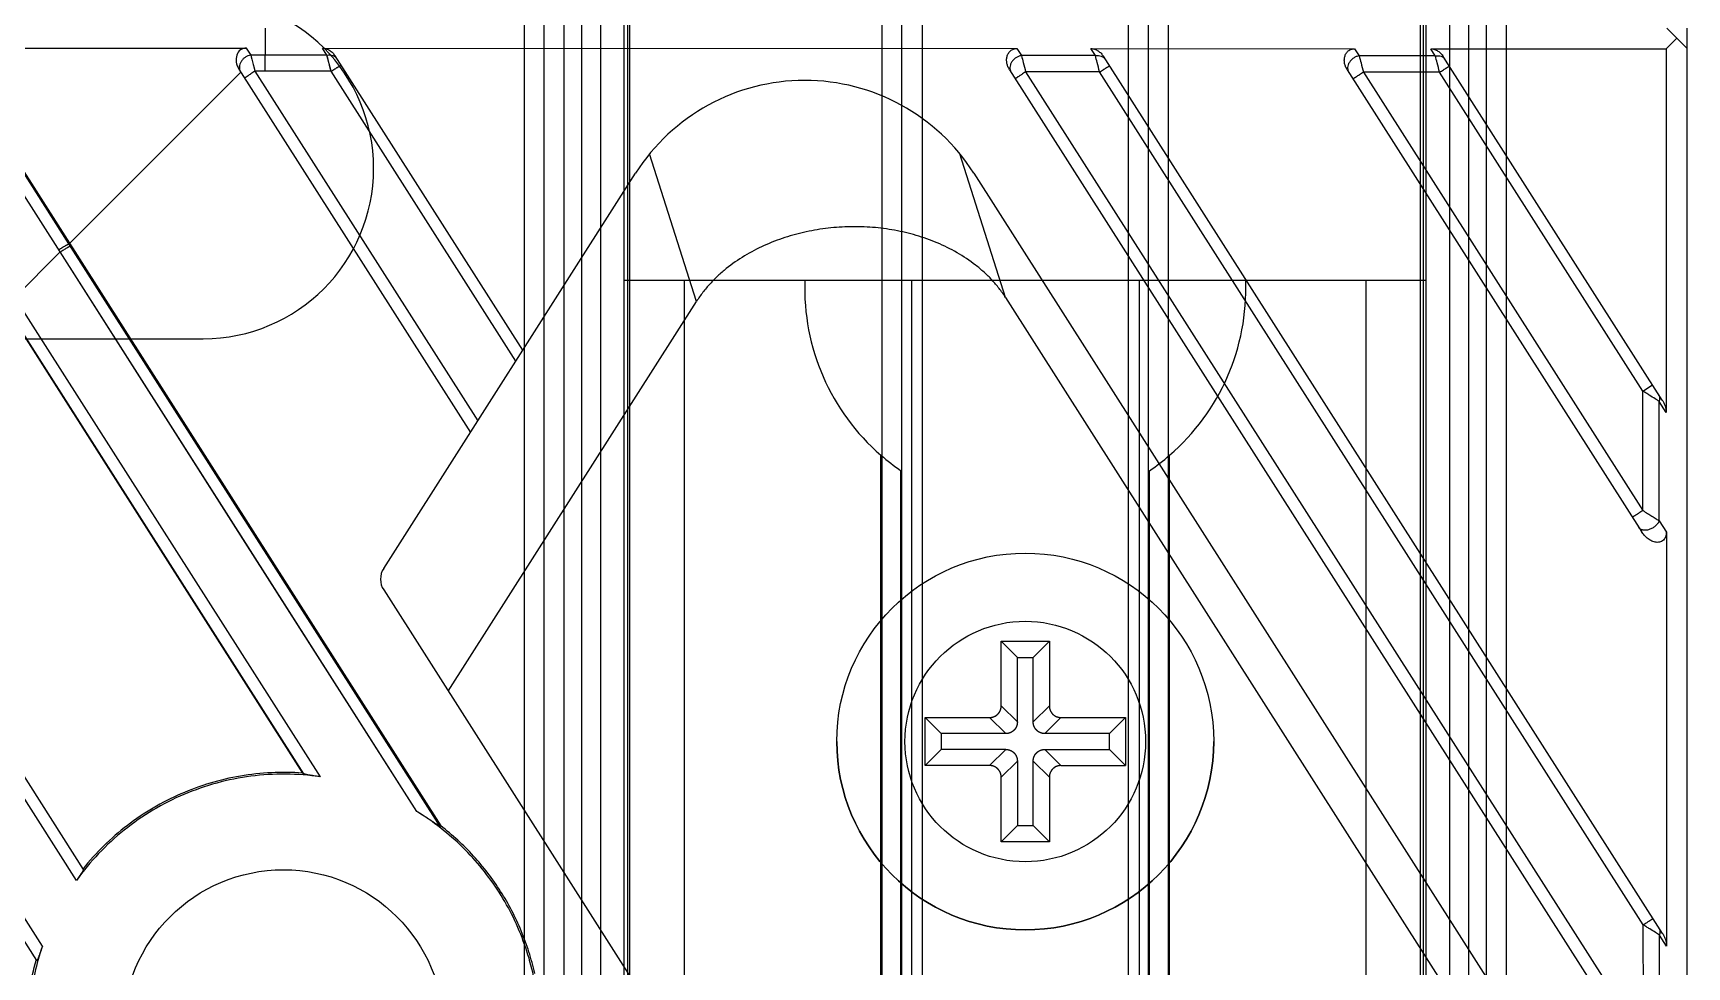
# Model space of a CAD drawing. Header units: millimetres. Extents: x 3299 to 14264, y 1863 to 5555.
# Drawn here: x 12532.63 to 12573.87, y 4102.88 to 4126.18 of the extents above; entities that cross this region are included whole.
import ezdxf

# ---------------------------------------------------------------- set-up
doc = ezdxf.new("R2010")
doc.units = ezdxf.units.MM
doc.layers.add('02___PRT_ALL_AXES', color=7, linetype='Continuous')
doc.layers.add('1轮廓线', color=7, linetype='Continuous', lineweight=25)

# ---------------------------------------------------------------- blocks, each defined once
blk = doc.blocks.new('ryfhgjmb')
at = {"color": 30, "linetype": 'Continuous', "true_color": 0xf26722}
for p, q in [((6005.128, 3342.431), (7001.628, 3342.431)), ((7001.628, 3322.431), (7001.628, 3342.431)), ((6005.128, 3340.931), (7001.628, 3340.931)), ((7001.628, 3335.271), (6978.138, 3335.271)), ((7001.628, 3329.592), (6978.138, 3329.592)), ((6005.128, 3323.931), (7001.628, 3323.931)), ((6005.128, 3322.431), (7001.628, 3322.431))]:
    blk.add_line(p, q, dxfattribs=at)
for start, end in [(87.9161, 139.1148), (220.8852, 272.0839)]:
    blk.add_arc((7001.428, 3332.431), 5.5, start, end, dxfattribs=at)
at = {"layer": '02___PRT_ALL_AXES', "color": 30, "linetype": 'Continuous', "true_color": 0xf26722}
for p, q in [((6977.586, 3336.031), (6997.27, 3336.031)), ((6977.971, 3335.531), (6996.885, 3335.531)), ((6977.971, 3329.331), (6996.885, 3329.331)), ((6977.586, 3328.831), (6997.27, 3328.831))]:
    blk.add_line(p, q, dxfattribs=at)
for start, end in [(139.1148, 145.6923), (214.3077, 220.8852)]:
    blk.add_arc((7001.428, 3332.431), 5.5, start, end, dxfattribs=at)
blk = doc.blocks.new('ETDHFN')
at = {"layer": '1轮廓线', "linetype": 'Continuous', "lineweight": 25}
for p, q in [((8841.41, 4025.552), (8841.812, 4025.15)), ((8841.41, 4023.942), (8841.41, 4025.552)), ((8841.41, 4025.552), (8842.61, 4025.552)), ((8842.61, 4025.552), (8842.208, 4025.15)), ((8842.61, 4025.552), (8842.61, 4023.942)), ((8841.812, 4025.15), (8842.208, 4025.15)), ((8841.812, 4023.54), (8841.812, 4025.15)), ((8842.208, 4023.54), (8842.208, 4025.15)), ((8839.51, 4023.652), (8839.912, 4023.25)), ((8839.51, 4022.452), (8839.51, 4023.652)), ((8839.51, 4023.652), (8841.12, 4023.652)), ((8842.9, 4023.652), (8844.51, 4023.652)), ((8844.51, 4023.652), (8844.108, 4023.25)), ((8844.51, 4023.652), (8844.51, 4022.452)), ((8839.51, 4022.452), (8839.912, 4022.854)), ((8839.912, 4023.25), (8839.912, 4022.854)), ((8841.522, 4023.25), (8839.912, 4023.25)), ((8841.522, 4022.854), (8839.912, 4022.854)), ((8844.108, 4023.25), (8842.498, 4023.25)), ((8842.498, 4022.854), (8844.108, 4022.854)), ((8844.108, 4022.854), (8844.108, 4023.25)), ((8844.51, 4022.452), (8844.108, 4022.854)), ((8841.12, 4022.452), (8839.51, 4022.452)), ((8841.812, 4022.564), (8841.812, 4020.954)), ((8842.208, 4020.954), (8842.208, 4022.564)), ((8842.9, 4022.452), (8844.51, 4022.452)), ((8841.41, 4020.552), (8841.41, 4022.162)), ((8842.61, 4022.162), (8842.61, 4020.552)), ((8841.41, 4020.552), (8841.812, 4020.954)), ((8841.812, 4020.954), (8842.208, 4020.954)), ((8842.61, 4020.552), (8842.208, 4020.954)), ((8842.61, 4020.552), (8841.41, 4020.552))]:
    blk.add_line(p, q, dxfattribs=at)
at = {"layer": '1轮廓线', "linetype": 'Continuous', "lineweight": 13}
for p, q in [((8841.41, 4023.942), (8841.812, 4023.54)), ((8842.61, 4023.942), (8842.208, 4023.54)), ((8841.12, 4023.652), (8841.522, 4023.25)), ((8842.9, 4023.652), (8842.498, 4023.25)), ((8841.12, 4022.452), (8841.522, 4022.854)), ((8842.9, 4022.452), (8842.498, 4022.854)), ((8841.41, 4022.162), (8841.812, 4022.564)), ((8842.61, 4022.162), (8842.208, 4022.564))]:
    blk.add_line(p, q, dxfattribs=at)
at = {"layer": '1轮廓线', "linetype": 'Continuous', "lineweight": 25}
for radius in [4.7, 3]:
    blk.add_circle((8842.01, 4023.052), radius, dxfattribs=at)
blk.add_arc((8842.01, 4023.052), 4.7, 180, 0, dxfattribs=at)
for points in [[(8841.12, 4023.652), (8841.184, 4023.652), (8841.24, 4023.677), (8841.288, 4023.698), (8841.326, 4023.736), (8841.362, 4023.772), (8841.385, 4023.822), (8841.41, 4023.877), (8841.41, 4023.942)], [(8842.61, 4023.942), (8842.61, 4023.878), (8842.635, 4023.822), (8842.656, 4023.773), (8842.694, 4023.736), (8842.73, 4023.699), (8842.78, 4023.677), (8842.835, 4023.652), (8842.9, 4023.652)], [(8841.812, 4023.54), (8841.812, 4023.476), (8841.787, 4023.42), (8841.766, 4023.372), (8841.728, 4023.334), (8841.692, 4023.298), (8841.642, 4023.275), (8841.587, 4023.25), (8841.522, 4023.25)], [(8842.498, 4023.25), (8842.434, 4023.25), (8842.378, 4023.275), (8842.33, 4023.296), (8842.292, 4023.334), (8842.256, 4023.37), (8842.233, 4023.42), (8842.208, 4023.475), (8842.208, 4023.54)], [(8841.522, 4022.854), (8841.586, 4022.854), (8841.642, 4022.829), (8841.69, 4022.808), (8841.728, 4022.77), (8841.764, 4022.734), (8841.787, 4022.684), (8841.812, 4022.629), (8841.812, 4022.564)], [(8842.208, 4022.564), (8842.208, 4022.628), (8842.233, 4022.684), (8842.254, 4022.732), (8842.292, 4022.77), (8842.328, 4022.806), (8842.378, 4022.829), (8842.433, 4022.854), (8842.498, 4022.854)], [(8841.41, 4022.162), (8841.41, 4022.226), (8841.385, 4022.282), (8841.364, 4022.33), (8841.326, 4022.368), (8841.29, 4022.404), (8841.24, 4022.427), (8841.185, 4022.452), (8841.12, 4022.452)], [(8842.9, 4022.452), (8842.836, 4022.452), (8842.78, 4022.427), (8842.732, 4022.406), (8842.694, 4022.368), (8842.658, 4022.332), (8842.635, 4022.282), (8842.61, 4022.227), (8842.61, 4022.162)]]:
    blk.add_open_spline(points, degree=2, knots=[0, 0, 0, 0.25, 0.25, 0.5, 0.5, 0.75, 0.75, 1, 1, 1], dxfattribs=at)
blk = doc.blocks.new('ERTFHGJ')
at = {"color": 40, "linetype": 'Continuous', "true_color": 0xf8d731}
for p, q in [((8900.957, 3696.77), (8900.957, 3617.77)), ((8901.457, 3617.77), (8901.457, 3696.77)), ((8901.957, 3617.77), (8901.957, 3696.77)), ((8902.402, 3617.77), (8902.402, 3696.77)), ((8902.874, 3617.77), (8902.874, 3696.77)), ((8903.457, 3617.77), (8903.457, 3696.77)), ((8903.537, 3696.77), (8903.537, 3617.77)), ((8903.598, 3617.77), (8903.598, 3696.77)), ((8909.882, 3696.77), (8909.882, 3617.77)), ((8910.382, 3617.77), (8910.382, 3696.77)), ((8916.532, 3617.77), (8916.532, 3696.77)), ((8917.032, 3617.77), (8917.032, 3696.77)), ((8923.315, 3617.77), (8923.315, 3696.77)), ((8923.377, 3696.77), (8923.377, 3617.77)), ((8923.457, 3617.77), (8923.457, 3696.77)), ((8924.039, 3696.77), (8924.039, 3617.77)), ((8924.511, 3696.77), (8924.511, 3617.77)), ((8924.957, 3617.77), (8924.957, 3696.77)), ((8925.457, 3617.77), (8925.457, 3696.77)), ((8910.882, 3685.9), (8910.882, 3628.641)), ((8916.032, 3628.641), (8916.032, 3685.9)), ((8887.957, 3653.02), (8892.957, 3653.02))]:
    blk.add_line(p, q, dxfattribs=at)
blk.add_arc((8892.957, 3657.27), 4.25, 270, 90, dxfattribs=at)
blk = doc.blocks.new('rsfv')
for name, p in [('ERTFHGJ', (2337.17, 1141.444)), ('ETDHFN', (2408.617, 761.362))]:
    blk.add_blockref(name, p)
at = {"rotation": 90}
blk.add_blockref('ryfhgjmb', (14583.058, -2205.714), dxfattribs=at)
blk = doc.blocks.new('1111')
at = {"color": 7, "linetype": 'Continuous'}
for p, q in [((16567.325, 7051.634), (16567.325, 7050.959)), ((16602.261, 7051.114), (16602.531, 7051.384)), ((16602.781, 7051.134), (16602.281, 7051.634)), ((16602.781, 7051.634), (16602.781, 6714.134)), ((16562.793, 7030.64), (16549.862, 7050.939)), ((16559.164, 7051.134), (16566.856, 7051.134)), ((16559.455, 7050.956), (16571.703, 7031.73)), ((16566.856, 7051.134), (16566.967, 7050.959)), ((16566.967, 7050.959), (16567.07, 7050.556)), ((16567.325, 7050.959), (16566.967, 7050.959)), ((16566.967, 7050.959), (16566.979, 7050.912)), ((16566.979, 7050.912), (16566.993, 7050.858)), ((16568.865, 7050.958), (16567.325, 7050.959)), ((16567.325, 7050.556), (16567.325, 7050.959)), ((16567.325, 7050.901), (16567.325, 7050.959)), ((16567.325, 7050.829), (16567.325, 7050.901)), ((16568.754, 7051.133), (16586.072, 7051.123)), ((16568.865, 7050.958), (16568.754, 7051.133)), ((16568.968, 7050.555), (16568.865, 7050.958)), ((16568.879, 7050.907), (16568.865, 7050.958)), ((16568.894, 7050.846), (16568.879, 7050.907)), ((16573.748, 7043.595), (16569.07, 7050.938)), ((16586.072, 7051.123), (16586.185, 7050.947)), ((16588.029, 7050.946), (16586.185, 7050.947)), ((16587.916, 7051.122), (16594.495, 7051.118)), ((16588.029, 7050.946), (16587.916, 7051.122)), ((16602.174, 7029.042), (16588.23, 7050.929)), ((16594.495, 7051.118), (16594.607, 7050.942)), ((16596.505, 7050.94), (16594.607, 7050.942)), ((16596.392, 7051.117), (16602.261, 7051.114)), ((16596.505, 7050.94), (16596.392, 7051.117)), ((16602.166, 7042.354), (16596.706, 7050.924)), ((16602.261, 7051.114), (16602.266, 7042.04)), ((16561.631, 7028.37), (16547.465, 7050.606)), ((16557.058, 7050.624), (16568.256, 7033.046)), ((16562.213, 7046.047), (16559.34, 7050.557)), ((16562.429, 7046.249), (16559.591, 7050.703)), ((16566.721, 7050.53), (16562.448, 7046.257)), ((16566.673, 7050.606), (16572.444, 7041.547)), ((16566.993, 7050.858), (16567.027, 7050.724)), ((16567.027, 7050.724), (16567.048, 7050.643)), ((16567.048, 7050.643), (16567.07, 7050.556)), ((16567.07, 7050.556), (16572.627, 7041.835)), ((16567.325, 7050.556), (16567.07, 7050.556)), ((16567.325, 7050.745), (16567.325, 7050.829)), ((16567.325, 7050.653), (16567.325, 7050.745)), ((16567.325, 7050.556), (16567.325, 7050.653)), ((16568.968, 7050.555), (16567.325, 7050.556)), ((16568.911, 7050.779), (16568.894, 7050.846)), ((16568.929, 7050.71), (16568.911, 7050.779)), ((16568.948, 7050.636), (16568.929, 7050.71)), ((16568.968, 7050.555), (16568.948, 7050.636)), ((16573.576, 7043.324), (16568.968, 7050.555)), ((16585.888, 7050.595), (16601.654, 7025.848)), ((16588.134, 7050.538), (16586.29, 7050.54)), ((16586.29, 7050.54), (16601.695, 7026.365)), ((16601.692, 7029.261), (16588.134, 7050.538)), ((16594.31, 7050.59), (16601.647, 7039.073)), ((16596.613, 7050.531), (16594.714, 7050.532)), ((16594.714, 7050.532), (16601.683, 7039.595)), ((16601.681, 7042.577), (16596.613, 7050.531)), ((16578.083, 7044.815), (16576.911, 7048.494)), ((16585.789, 7044.911), (16584.646, 7048.5)), ((16570.281, 7038.152), (16576.564, 7048.014)), ((16584.998, 7048.014), (16600.504, 7023.675)), ((16562.213, 7046.047), (16561.081, 7044.915)), ((16571.109, 7032.085), (16562.213, 7046.047)), ((16566.831, 7038.799), (16562.213, 7046.047)), ((16562.448, 7046.257), (16562.429, 7046.249)), ((16571.688, 7031.715), (16562.429, 7046.249)), ((16568.703, 7032.953), (16561.117, 7044.859)), ((16571.888, 7035.091), (16578.083, 7044.815)), ((16585.789, 7044.911), (16597.596, 7026.378)), ((16568.292, 7033.024), (16560.864, 7044.684)), ((16601.681, 7042.577), (16601.924, 7042.732)), ((16601.683, 7039.595), (16601.681, 7042.577)), ((16602.092, 7039.337), (16602.09, 7042.317)), ((16602.266, 7042.04), (16602.09, 7042.317)), ((16562.62, 7030.37), (16556.36, 7040.194)), ((16561.77, 7028.727), (16555.202, 7039.036)), ((16602.092, 7039.337), (16602.268, 7039.059)), ((16602.268, 7039.059), (16602.274, 7028.728)), ((16571.109, 7032.085), (16566.831, 7038.799)), ((16570.281, 7037.615), (16590.438, 7005.975)), ((16571.703, 7031.73), (16571.688, 7031.715)), ((16601.695, 7026.365), (16601.692, 7029.261)), ((16602.098, 7029.005), (16602, 7029.067)), ((16602.1, 7026.109), (16602.098, 7029.005)), ((16602.274, 7028.728), (16602.098, 7029.005)), ((16561.615, 7028.374), (16561.619, 7028.389)), ((16561.615, 7028.374), (16561.619, 7028.389))]:
    blk.add_line(p, q, dxfattribs=at)
for centre, radius, start, end in [((16580.781, 7045.328), 5, 32.5, 147.5), ((16570.703, 7037.883), 0.5, 147.5, 212.5), ((16560.872, 7020.721), 14.367, 58.9037, 59.073)]:
    blk.add_arc(centre, radius, start, end, dxfattribs=at)
blk.add_ellipse((16566.923, 7050.773), major_axis=(-0.194, 0.328), ratio=0.787311, start_param=-0.43637, end_param=1.612024, dxfattribs=at)
for points, knots in [([(16566.967, 7050.959), (16566.943, 7050.955), (16566.894, 7050.941), (16566.826, 7050.905), (16566.768, 7050.856), (16566.722, 7050.797), (16566.692, 7050.732), (16566.68, 7050.664), (16566.686, 7050.599), (16566.703, 7050.559), (16566.714, 7050.541)], [0, 0, 0, 0, 0.132103, 0.266706, 0.400919, 0.531889, 0.657442, 0.776606, 0.890013, 1, 1, 1, 1]), ([(16568.754, 7051.133), (16568.77, 7051.133), (16568.802, 7051.131), (16568.849, 7051.119), (16568.894, 7051.1), (16568.95, 7051.068), (16569.013, 7051.016), (16569.053, 7050.965), (16569.07, 7050.938)], [0, 0, 0, 0, 0.125076, 0.250224, 0.375326, 0.500428, 0.750209, 1, 1, 1, 1]), ([(16568.865, 7050.958), (16568.891, 7050.963), (16568.941, 7050.965), (16569.002, 7050.952), (16569.045, 7050.932), (16569.074, 7050.913), (16569.098, 7050.89), (16569.112, 7050.872), (16569.118, 7050.863)], [0, 0, 0, 0, 0.269154, 0.523955, 0.646441, 0.766041, 0.883622, 1, 1, 1, 1]), ([(16585.888, 7050.595), (16585.873, 7050.619), (16585.847, 7050.67), (16585.821, 7050.753), (16585.812, 7050.838), (16585.821, 7050.91), (16585.839, 7050.964), (16585.858, 7051.003), (16585.883, 7051.038), (16585.913, 7051.068), (16585.948, 7051.093), (16585.988, 7051.111), (16586.03, 7051.121), (16586.058, 7051.123), (16586.072, 7051.123)], [0, 0, 0, 0, 0.124998, 0.24996, 0.374876, 0.499711, 0.562238, 0.624764, 0.687297, 0.749832, 0.812366, 0.874896, 0.937452, 1, 1, 1, 1]), ([(16586.185, 7050.947), (16586.16, 7050.943), (16586.111, 7050.929), (16586.043, 7050.893), (16585.985, 7050.844), (16585.939, 7050.785), (16585.908, 7050.72), (16585.897, 7050.663), (16585.898, 7050.619), (16585.904, 7050.588), (16585.914, 7050.558), (16585.924, 7050.539), (16585.929, 7050.531)], [0, 0, 0, 0, 0.132249, 0.267144, 0.401673, 0.532854, 0.6584, 0.777273, 0.834477, 0.89042, 0.945481, 1, 1, 1, 1]), ([(16586.185, 7050.947), (16586.2, 7050.889), (16586.236, 7050.753), (16586.271, 7050.617), (16586.29, 7050.54)], [0, 0, 0, 0, 0.43085, 1, 1, 1, 1]), ([(16587.916, 7051.122), (16587.932, 7051.122), (16587.964, 7051.119), (16588.011, 7051.108), (16588.056, 7051.089), (16588.111, 7051.058), (16588.173, 7051.006), (16588.213, 7050.955), (16588.23, 7050.929)], [0, 0, 0, 0, 0.125034, 0.250153, 0.375239, 0.500339, 0.750146, 1, 1, 1, 1]), ([(16588.029, 7050.946), (16588.054, 7050.95), (16588.104, 7050.953), (16588.164, 7050.94), (16588.207, 7050.92), (16588.235, 7050.902), (16588.26, 7050.879), (16588.273, 7050.861), (16588.279, 7050.852)], [0, 0, 0, 0, 0.27, 0.525026, 0.647396, 0.766756, 0.884004, 1, 1, 1, 1]), ([(16588.134, 7050.538), (16588.115, 7050.616), (16588.08, 7050.752), (16588.044, 7050.887), (16588.029, 7050.946)], [0, 0, 0, 0, 0.56887, 1, 1, 1, 1]), ([(16594.31, 7050.59), (16594.295, 7050.614), (16594.268, 7050.665), (16594.243, 7050.748), (16594.234, 7050.833), (16594.243, 7050.905), (16594.261, 7050.959), (16594.28, 7050.998), (16594.305, 7051.033), (16594.335, 7051.063), (16594.371, 7051.088), (16594.41, 7051.106), (16594.452, 7051.116), (16594.48, 7051.118), (16594.495, 7051.118)], [0, 0, 0, 0, 0.125008, 0.249983, 0.374913, 0.49976, 0.56229, 0.624816, 0.687347, 0.749876, 0.812401, 0.874921, 0.937464, 1, 1, 1, 1]), ([(16594.607, 7050.942), (16594.583, 7050.937), (16594.533, 7050.923), (16594.466, 7050.887), (16594.407, 7050.838), (16594.361, 7050.78), (16594.33, 7050.715), (16594.319, 7050.658), (16594.32, 7050.614), (16594.326, 7050.583), (16594.336, 7050.553), (16594.345, 7050.535), (16594.351, 7050.526)], [0, 0, 0, 0, 0.132354, 0.267419, 0.402125, 0.533437, 0.659015, 0.777791, 0.834904, 0.890718, 0.945625, 1, 1, 1, 1]), ([(16594.607, 7050.942), (16594.623, 7050.883), (16594.659, 7050.746), (16594.694, 7050.61), (16594.714, 7050.532)], [0, 0, 0, 0, 0.431744, 1, 1, 1, 1]), ([(16596.392, 7051.117), (16596.408, 7051.117), (16596.44, 7051.114), (16596.487, 7051.103), (16596.531, 7051.085), (16596.587, 7051.053), (16596.649, 7051.002), (16596.688, 7050.951), (16596.706, 7050.924)], [0, 0, 0, 0, 0.12502, 0.250128, 0.375208, 0.500305, 0.750122, 1, 1, 1, 1]), ([(16596.505, 7050.94), (16596.53, 7050.945), (16596.58, 7050.947), (16596.64, 7050.935), (16596.683, 7050.915), (16596.711, 7050.896), (16596.736, 7050.874), (16596.749, 7050.856), (16596.755, 7050.847)], [0, 0, 0, 0, 0.27038, 0.525506, 0.647826, 0.767078, 0.884175, 1, 1, 1, 1]), ([(16596.613, 7050.531), (16596.593, 7050.608), (16596.557, 7050.745), (16596.521, 7050.881), (16596.505, 7050.94)], [0, 0, 0, 0, 0.567971, 1, 1, 1, 1]), ([(16567.07, 7050.556), (16567.053, 7050.546), (16567.02, 7050.525), (16566.973, 7050.494), (16566.935, 7050.469), (16566.908, 7050.45), (16566.889, 7050.437), (16566.873, 7050.425), (16566.858, 7050.415), (16566.845, 7050.406), (16566.835, 7050.398), (16566.827, 7050.391), (16566.821, 7050.386), (16566.818, 7050.383), (16566.817, 7050.381), (16566.817, 7050.381), (16566.817, 7050.38)], [0, 0, 0, 0, 0.192981, 0.379386, 0.55173, 0.630498, 0.703247, 0.769276, 0.827917, 0.878609, 0.920847, 0.954237, 0.978494, 0.99349, 0.997643, 1, 1, 1, 1]), ([(16568.968, 7050.555), (16568.984, 7050.565), (16569.016, 7050.585), (16569.062, 7050.614), (16569.099, 7050.636), (16569.126, 7050.652), (16569.144, 7050.663), (16569.161, 7050.672), (16569.175, 7050.681), (16569.188, 7050.688), (16569.199, 7050.693), (16569.208, 7050.698), (16569.214, 7050.7), (16569.218, 7050.702), (16569.22, 7050.702), (16569.221, 7050.702), (16569.221, 7050.702)], [0, 0, 0, 0, 0.19588, 0.38351, 0.555854, 0.634303, 0.706598, 0.772087, 0.83015, 0.880273, 0.921988, 0.954932, 0.978845, 0.993615, 0.997696, 1, 1, 1, 1]), ([(16586.29, 7050.54), (16586.274, 7050.529), (16586.241, 7050.508), (16586.2, 7050.482), (16586.169, 7050.461), (16586.147, 7050.447), (16586.127, 7050.434), (16586.108, 7050.421), (16586.091, 7050.41), (16586.076, 7050.4), (16586.063, 7050.391), (16586.054, 7050.384), (16586.048, 7050.38), (16586.044, 7050.377), (16586.04, 7050.374), (16586.038, 7050.372), (16586.036, 7050.371), (16586.034, 7050.369), (16586.034, 7050.368), (16586.033, 7050.368), (16586.033, 7050.368)], [0, 0, 0, 0, 0.193181, 0.379898, 0.468435, 0.5526, 0.631545, 0.704459, 0.770633, 0.829388, 0.880157, 0.92242, 0.940229, 0.955767, 0.968997, 0.979882, 0.9884, 0.994551, 0.998356, 1, 1, 1, 1]), ([(16588.134, 7050.538), (16588.151, 7050.548), (16588.182, 7050.568), (16588.221, 7050.593), (16588.251, 7050.611), (16588.271, 7050.624), (16588.291, 7050.636), (16588.309, 7050.647), (16588.325, 7050.657), (16588.339, 7050.665), (16588.352, 7050.673), (16588.361, 7050.678), (16588.367, 7050.681), (16588.371, 7050.684), (16588.375, 7050.685), (16588.377, 7050.687), (16588.38, 7050.688), (16588.381, 7050.689), (16588.382, 7050.689), (16588.383, 7050.689), (16588.383, 7050.689)], [0, 0, 0, 0, 0.196536, 0.384666, 0.473346, 0.557364, 0.635938, 0.708324, 0.77387, 0.831956, 0.882064, 0.923722, 0.94126, 0.956554, 0.96957, 0.980274, 0.988646, 0.994687, 0.998414, 1, 1, 1, 1]), ([(16594.714, 7050.532), (16594.697, 7050.522), (16594.664, 7050.5), (16594.624, 7050.474), (16594.592, 7050.454), (16594.57, 7050.44), (16594.55, 7050.427), (16594.531, 7050.414), (16594.514, 7050.403), (16594.499, 7050.393), (16594.486, 7050.384), (16594.476, 7050.378), (16594.47, 7050.373), (16594.466, 7050.371), (16594.463, 7050.368), (16594.46, 7050.366), (16594.458, 7050.365), (16594.457, 7050.364), (16594.456, 7050.363), (16594.455, 7050.363), (16594.455, 7050.362), (16594.455, 7050.362), (16594.455, 7050.362)], [0, 0, 0, 0, 0.193195, 0.379978, 0.468561, 0.552777, 0.631773, 0.704739, 0.770959, 0.829753, 0.880552, 0.92283, 0.94064, 0.956174, 0.969393, 0.980257, 0.988743, 0.994842, 0.996996, 0.998556, 0.999535, 1, 1, 1, 1]), ([(16596.613, 7050.531), (16596.629, 7050.541), (16596.66, 7050.561), (16596.699, 7050.585), (16596.728, 7050.604), (16596.749, 7050.617), (16596.768, 7050.629), (16596.786, 7050.64), (16596.802, 7050.65), (16596.816, 7050.659), (16596.829, 7050.666), (16596.838, 7050.672), (16596.844, 7050.675), (16596.848, 7050.677), (16596.851, 7050.679), (16596.854, 7050.681), (16596.856, 7050.682), (16596.857, 7050.683), (16596.858, 7050.683), (16596.859, 7050.683), (16596.859, 7050.683), (16596.859, 7050.683), (16596.859, 7050.683)], [0, 0, 0, 0, 0.196747, 0.385025, 0.473758, 0.557816, 0.636419, 0.708823, 0.774377, 0.832462, 0.88256, 0.924197, 0.94172, 0.956996, 0.969989, 0.980663, 0.988996, 0.99498, 0.997091, 0.998616, 0.999566, 1, 1, 1, 1]), ([(16585.789, 7044.911), (16585.74, 7044.989), (16585.633, 7045.14), (16585.452, 7045.351), (16585.255, 7045.546), (16584.972, 7045.783), (16584.586, 7046.04), (16584.088, 7046.285), (16583.565, 7046.47), (16583.025, 7046.597), (16582.474, 7046.669), (16581.92, 7046.686), (16581.366, 7046.65), (16580.819, 7046.56), (16580.283, 7046.416), (16579.765, 7046.217), (16579.273, 7045.959), (16578.893, 7045.695), (16578.613, 7045.453), (16578.418, 7045.256), (16578.239, 7045.044), (16578.133, 7044.893), (16578.083, 7044.815)], [0, 0, 0, 0, 0.031255, 0.062514, 0.093771, 0.125031, 0.187511, 0.25, 0.312495, 0.374993, 0.437494, 0.499995, 0.562497, 0.624998, 0.687497, 0.749994, 0.812485, 0.874969, 0.906228, 0.937485, 0.968745, 1, 1, 1, 1]), ([(16562.177, 7046.103), (16562.193, 7046.113), (16562.223, 7046.131), (16562.266, 7046.159), (16562.307, 7046.183), (16562.339, 7046.202), (16562.362, 7046.215), (16562.377, 7046.224), (16562.39, 7046.231), (16562.401, 7046.237), (16562.411, 7046.242), (16562.419, 7046.246), (16562.424, 7046.248), (16562.427, 7046.249), (16562.428, 7046.249), (16562.429, 7046.249)], [0, 0, 0, 0, 0.185904, 0.364799, 0.530709, 0.67822, 0.743524, 0.802455, 0.854544, 0.899355, 0.936537, 0.96581, 0.98697, 0.994492, 1, 1, 1, 1]), ([(16562.213, 7046.047), (16562.228, 7046.057), (16562.258, 7046.075), (16562.302, 7046.103), (16562.343, 7046.127), (16562.375, 7046.146), (16562.397, 7046.159), (16562.412, 7046.168), (16562.426, 7046.175), (16562.437, 7046.181), (16562.447, 7046.186), (16562.454, 7046.19), (16562.46, 7046.192), (16562.463, 7046.193), (16562.464, 7046.193), (16562.464, 7046.193)], [0, 0, 0, 0, 0.185904, 0.364799, 0.530709, 0.678219, 0.743524, 0.802455, 0.854544, 0.899355, 0.936537, 0.96581, 0.98697, 0.994492, 1, 1, 1, 1]), ([(16601.99, 7042.381), (16601.941, 7042.413), (16601.865, 7042.461), (16601.762, 7042.526), (16601.708, 7042.56), (16601.681, 7042.577)], [0, 0, 0, 0, 0.476069, 0.735074, 1, 1, 1, 1]), ([(16602.09, 7042.317), (16602.074, 7042.327), (16602.041, 7042.349), (16602.008, 7042.37), (16601.99, 7042.381)], [0, 0, 0, 0, 0.462253, 1, 1, 1, 1]), ([(16602.09, 7042.317), (16602.096, 7042.331), (16602.105, 7042.359), (16602.11, 7042.402), (16602.105, 7042.441), (16602.095, 7042.465), (16602.088, 7042.475)], [0, 0, 0, 0, 0.279415, 0.535853, 0.773357, 1, 1, 1, 1]), ([(16602.166, 7042.354), (16602.181, 7042.33), (16602.208, 7042.282), (16602.24, 7042.204), (16602.261, 7042.123), (16602.266, 7042.068), (16602.266, 7042.04)], [0, 0, 0, 0, 0.250061, 0.500124, 0.750098, 1, 1, 1, 1]), ([(16601.683, 7039.595), (16601.666, 7039.585), (16601.633, 7039.564), (16601.592, 7039.537), (16601.561, 7039.517), (16601.539, 7039.503), (16601.518, 7039.49), (16601.499, 7039.478), (16601.481, 7039.467), (16601.466, 7039.457), (16601.454, 7039.45), (16601.446, 7039.445), (16601.441, 7039.442), (16601.436, 7039.439), (16601.432, 7039.436), (16601.429, 7039.434), (16601.426, 7039.433), (16601.424, 7039.431), (16601.423, 7039.431), (16601.422, 7039.43), (16601.422, 7039.43), (16601.421, 7039.43), (16601.421, 7039.429), (16601.42, 7039.429), (16601.42, 7039.429), (16601.42, 7039.429)], [0, 0, 0, 0, 0.193072, 0.379851, 0.468466, 0.552728, 0.631782, 0.70481, 0.771095, 0.82995, 0.880802, 0.903059, 0.923122, 0.940945, 0.956489, 0.969711, 0.980571, 0.985107, 0.989043, 0.992379, 0.995113, 0.997243, 0.998767, 0.999685, 1, 1, 1, 1]), ([(16601.683, 7039.595), (16601.722, 7039.571), (16601.78, 7039.535), (16601.855, 7039.487), (16601.909, 7039.453), (16601.961, 7039.42), (16602.009, 7039.39), (16602.052, 7039.362), (16602.079, 7039.345), (16602.092, 7039.337)], [0, 0, 0, 0, 0.284281, 0.422319, 0.555506, 0.682033, 0.799865, 0.906677, 1, 1, 1, 1]), ([(16602.092, 7039.337), (16602.081, 7039.313), (16602.052, 7039.265), (16601.993, 7039.205), (16601.921, 7039.155), (16601.854, 7039.125), (16601.799, 7039.11), (16601.748, 7039.102), (16601.698, 7039.104), (16601.654, 7039.116), (16601.625, 7039.13), (16601.601, 7039.149), (16601.589, 7039.164), (16601.584, 7039.173)], [0, 0, 0, 0, 0.12692, 0.265046, 0.408283, 0.54943, 0.617147, 0.681936, 0.800611, 0.854541, 0.905158, 0.953281, 1, 1, 1, 1]), ([(16602.268, 7039.059), (16602.268, 7039.041), (16602.266, 7039.004), (16602.253, 7038.95), (16602.23, 7038.9), (16602.196, 7038.856), (16602.15, 7038.824), (16602.098, 7038.805), (16602.042, 7038.801), (16601.969, 7038.81), (16601.9, 7038.837), (16601.837, 7038.875), (16601.777, 7038.918), (16601.711, 7038.983), (16601.667, 7039.042), (16601.647, 7039.073)], [0, 0, 0, 0, 0.062552, 0.125092, 0.187594, 0.250054, 0.312487, 0.374934, 0.437422, 0.499942, 0.624747, 0.68731, 0.749876, 0.874918, 1, 1, 1, 1]), ([(16568.703, 7032.953), (16568.417, 7032.995), (16567.838, 7033.039), (16566.969, 7032.986), (16566.115, 7032.816), (16565.292, 7032.531), (16564.516, 7032.137), (16563.8, 7031.641), (16563.159, 7031.052), (16562.789, 7030.605), (16562.62, 7030.37)], [0, 0, 0, 0, 0.125038, 0.250066, 0.375086, 0.500094, 0.62509, 0.750072, 0.87504, 1, 1, 1, 1]), ([(16568.256, 7033.046), (16567.998, 7033.065), (16567.479, 7033.071), (16566.706, 7032.987), (16565.948, 7032.81), (16565.217, 7032.542), (16564.525, 7032.188), (16563.88, 7031.753), (16563.292, 7031.244), (16562.944, 7030.859), (16562.783, 7030.657)], [0, 0, 0, 0, 0.125036, 0.25006, 0.375079, 0.500086, 0.625081, 0.750066, 0.875036, 1, 1, 1, 1]), ([(16568.703, 7032.953), (16568.681, 7032.956), (16568.636, 7032.963), (16568.571, 7032.973), (16568.508, 7032.982), (16568.449, 7032.991), (16568.403, 7032.999), (16568.369, 7033.004), (16568.348, 7033.009), (16568.329, 7033.013), (16568.313, 7033.017), (16568.303, 7033.02), (16568.296, 7033.022), (16568.294, 7033.024), (16568.292, 7033.024)], [0, 0, 0, 0, 0.162353, 0.322194, 0.476364, 0.621369, 0.752677, 0.811438, 0.86447, 0.910827, 0.949499, 0.97949, 0.990967, 1, 1, 1, 1]), ([(16571.716, 6998.067), (16570.8, 6999.504), (16568.968, 7002.378), (16566.221, 7006.69), (16563.474, 7011.001), (16560.728, 7015.313), (16557.982, 7019.625), (16554.321, 7025.373), (16551.576, 7029.683), (16549.746, 7032.557)], [0, 0, 0, 0, 0.125015, 0.250035, 0.375056, 0.500076, 0.625089, 0.750088, 1, 1, 1, 1]), ([(16571.688, 7031.715), (16571.687, 7031.715), (16571.686, 7031.715), (16571.684, 7031.716), (16571.68, 7031.717), (16571.676, 7031.72), (16571.67, 7031.722), (16571.662, 7031.727), (16571.651, 7031.734), (16571.636, 7031.744), (16571.62, 7031.754), (16571.603, 7031.765), (16571.586, 7031.777), (16571.568, 7031.789), (16571.543, 7031.805), (16571.512, 7031.826), (16571.474, 7031.852), (16571.435, 7031.878), (16571.395, 7031.904), (16571.355, 7031.93), (16571.315, 7031.956), (16571.261, 7031.991), (16571.192, 7032.034), (16571.137, 7032.068), (16571.109, 7032.085)], [0, 0, 0, 0, 0.002053, 0.005808, 0.011386, 0.018659, 0.0274, 0.037381, 0.060315, 0.086166, 0.114081, 0.14349, 0.174006, 0.205377, 0.237413, 0.302999, 0.370059, 0.43817, 0.507062, 0.576549, 0.646498, 0.716802, 0.858145, 1, 1, 1, 1]), ([(16574.119, 7027.362), (16574.092, 7027.602), (16574.01, 7028.079), (16573.807, 7028.776), (16573.527, 7029.446), (16573.172, 7030.079), (16572.748, 7030.668), (16572.26, 7031.205), (16571.714, 7031.683), (16571.315, 7031.959), (16571.109, 7032.085)], [0, 0, 0, 0, 0.124981, 0.249966, 0.37496, 0.499959, 0.624963, 0.749972, 0.874983, 1, 1, 1, 1]), ([(16574.048, 7028.05), (16574.007, 7028.231), (16573.91, 7028.589), (16573.719, 7029.112), (16573.483, 7029.617), (16573.205, 7030.099), (16572.885, 7030.556), (16572.528, 7030.983), (16572.134, 7031.377), (16571.85, 7031.616), (16571.703, 7031.73)], [0, 0, 0, 0, 0.124982, 0.249976, 0.374968, 0.499968, 0.624972, 0.749977, 0.87499, 1, 1, 1, 1]), ([(16573.672, 6997.906), (16571.93, 7000.64), (16569.317, 7004.741), (16565.833, 7010.209), (16563.22, 7014.31), (16560.608, 7018.412), (16557.126, 7023.88), (16554.514, 7027.98), (16552.774, 7030.713)], [0, 0, 0, 0, 0.250021, 0.375037, 0.500053, 0.625064, 0.750065, 1, 1, 1, 1]), ([(16562.793, 7030.64), (16562.793, 7030.64), (16562.794, 7030.639), (16562.794, 7030.637), (16562.793, 7030.634), (16562.792, 7030.629), (16562.788, 7030.622), (16562.783, 7030.611), (16562.776, 7030.599), (16562.764, 7030.578), (16562.745, 7030.548), (16562.718, 7030.509), (16562.688, 7030.465), (16562.655, 7030.418), (16562.632, 7030.386), (16562.62, 7030.37)], [0, 0, 0, 0, 0.00486, 0.011371, 0.019892, 0.030557, 0.058431, 0.094903, 0.139609, 0.19204, 0.317727, 0.466859, 0.633979, 0.813556, 1, 1, 1, 1]), ([(16601.692, 7029.261), (16601.708, 7029.271), (16601.739, 7029.291), (16601.778, 7029.316), (16601.807, 7029.335), (16601.827, 7029.348), (16601.846, 7029.36), (16601.864, 7029.371), (16601.879, 7029.382), (16601.893, 7029.391), (16601.905, 7029.399), (16601.914, 7029.405), (16601.92, 7029.409), (16601.923, 7029.411), (16601.926, 7029.414), (16601.929, 7029.415), (16601.931, 7029.417), (16601.932, 7029.418), (16601.933, 7029.418), (16601.933, 7029.419), (16601.933, 7029.419), (16601.933, 7029.419), (16601.933, 7029.419)], [0, 0, 0, 0, 0.197036, 0.385429, 0.47417, 0.55821, 0.636776, 0.709129, 0.774625, 0.832649, 0.882687, 0.92427, 0.94177, 0.957025, 0.97, 0.98066, 0.988983, 0.994962, 0.997072, 0.998599, 0.999554, 1, 1, 1, 1]), ([(16602, 7029.067), (16601.951, 7029.098), (16601.876, 7029.145), (16601.773, 7029.21), (16601.719, 7029.244), (16601.692, 7029.261)], [0, 0, 0, 0, 0.475095, 0.734344, 1, 1, 1, 1]), ([(16602.098, 7029.005), (16602.104, 7029.019), (16602.114, 7029.047), (16602.119, 7029.09), (16602.113, 7029.13), (16602.102, 7029.153), (16602.096, 7029.164)], [0, 0, 0, 0, 0.278272, 0.534425, 0.772409, 1, 1, 1, 1]), ([(16602.174, 7029.042), (16602.188, 7029.019), (16602.216, 7028.97), (16602.247, 7028.893), (16602.269, 7028.812), (16602.274, 7028.756), (16602.274, 7028.728)], [0, 0, 0, 0, 0.250039, 0.500094, 0.750076, 1, 1, 1, 1]), ([(16561.77, 7028.727), (16561.695, 7028.509), (16561.6, 7028.176), (16561.511, 7027.724), (16561.446, 7027.267), (16561.411, 7026.691), (16561.439, 7026.115), (16561.499, 7025.657), (16561.583, 7025.204), (16561.735, 7024.647), (16561.988, 7024.002), (16562.31, 7023.389), (16562.696, 7022.813), (16563.142, 7022.284), (16563.56, 7021.885), (16563.918, 7021.594), (16564.292, 7021.324), (16564.786, 7021.024), (16565.31, 7020.78), (16565.742, 7020.62), (16566.183, 7020.483), (16566.521, 7020.408), (16566.749, 7020.37)], [0, 0, 0, 0, 0.062465, 0.09371, 0.124954, 0.187423, 0.249897, 0.281147, 0.312399, 0.374884, 0.437375, 0.499873, 0.562375, 0.624883, 0.687394, 0.718662, 0.74993, 0.812444, 0.874956, 0.906224, 0.937489, 1, 1, 1, 1]), ([(16561.77, 7028.727), (16561.763, 7028.706), (16561.748, 7028.663), (16561.73, 7028.61), (16561.715, 7028.569), (16561.705, 7028.539), (16561.695, 7028.511), (16561.685, 7028.483), (16561.675, 7028.458), (16561.666, 7028.435), (16561.659, 7028.417), (16561.654, 7028.404), (16561.65, 7028.396), (16561.647, 7028.389), (16561.644, 7028.383), (16561.641, 7028.378), (16561.638, 7028.374), (16561.636, 7028.371), (16561.635, 7028.37), (16561.634, 7028.369), (16561.632, 7028.369), (16561.631, 7028.37), (16561.631, 7028.37)], [0, 0, 0, 0, 0.175283, 0.348109, 0.432321, 0.514346, 0.59346, 0.668867, 0.739557, 0.804382, 0.861964, 0.887574, 0.910808, 0.931471, 0.949381, 0.964401, 0.97644, 0.985462, 0.988889, 0.991668, 0.995798, 1, 1, 1, 1]), ([(16561.483, 7025.51), (16561.44, 7025.747), (16561.38, 7026.226), (16561.373, 7026.95), (16561.447, 7027.67), (16561.55, 7028.142), (16561.615, 7028.374)], [0, 0, 0, 0, 0.250029, 0.500031, 0.750017, 1, 1, 1, 1])]:
    blk.add_open_spline(points, degree=3, knots=knots, dxfattribs=at)
at = {"layer": '02___PRT_ALL_AXES', "color": 7, "linetype": 'Continuous'}
blk.add_circle((16567.781, 7026.634), 4, dxfattribs=at)
blk = doc.blocks.new('*U162')
blk.add_blockref('1111', (-16308.281, -6888.884))
blk = doc.blocks.new('*U163')
at = {"color": 0, "linetype": 'ByBlock', "lineweight": -2, "transparency": 16777216}
blk.add_blockref('*U162', (2400, 675), dxfattribs=at)

msp = doc.modelspace()

# ---------------------------------------------------------------- block references
for name, p in [('*U163', (9879.37292, 3288.5531)), ('rsfv', (1306.74628, -675.91128))]:
    msp.add_blockref(name, p)

doc.saveas('drawing.dxf')
